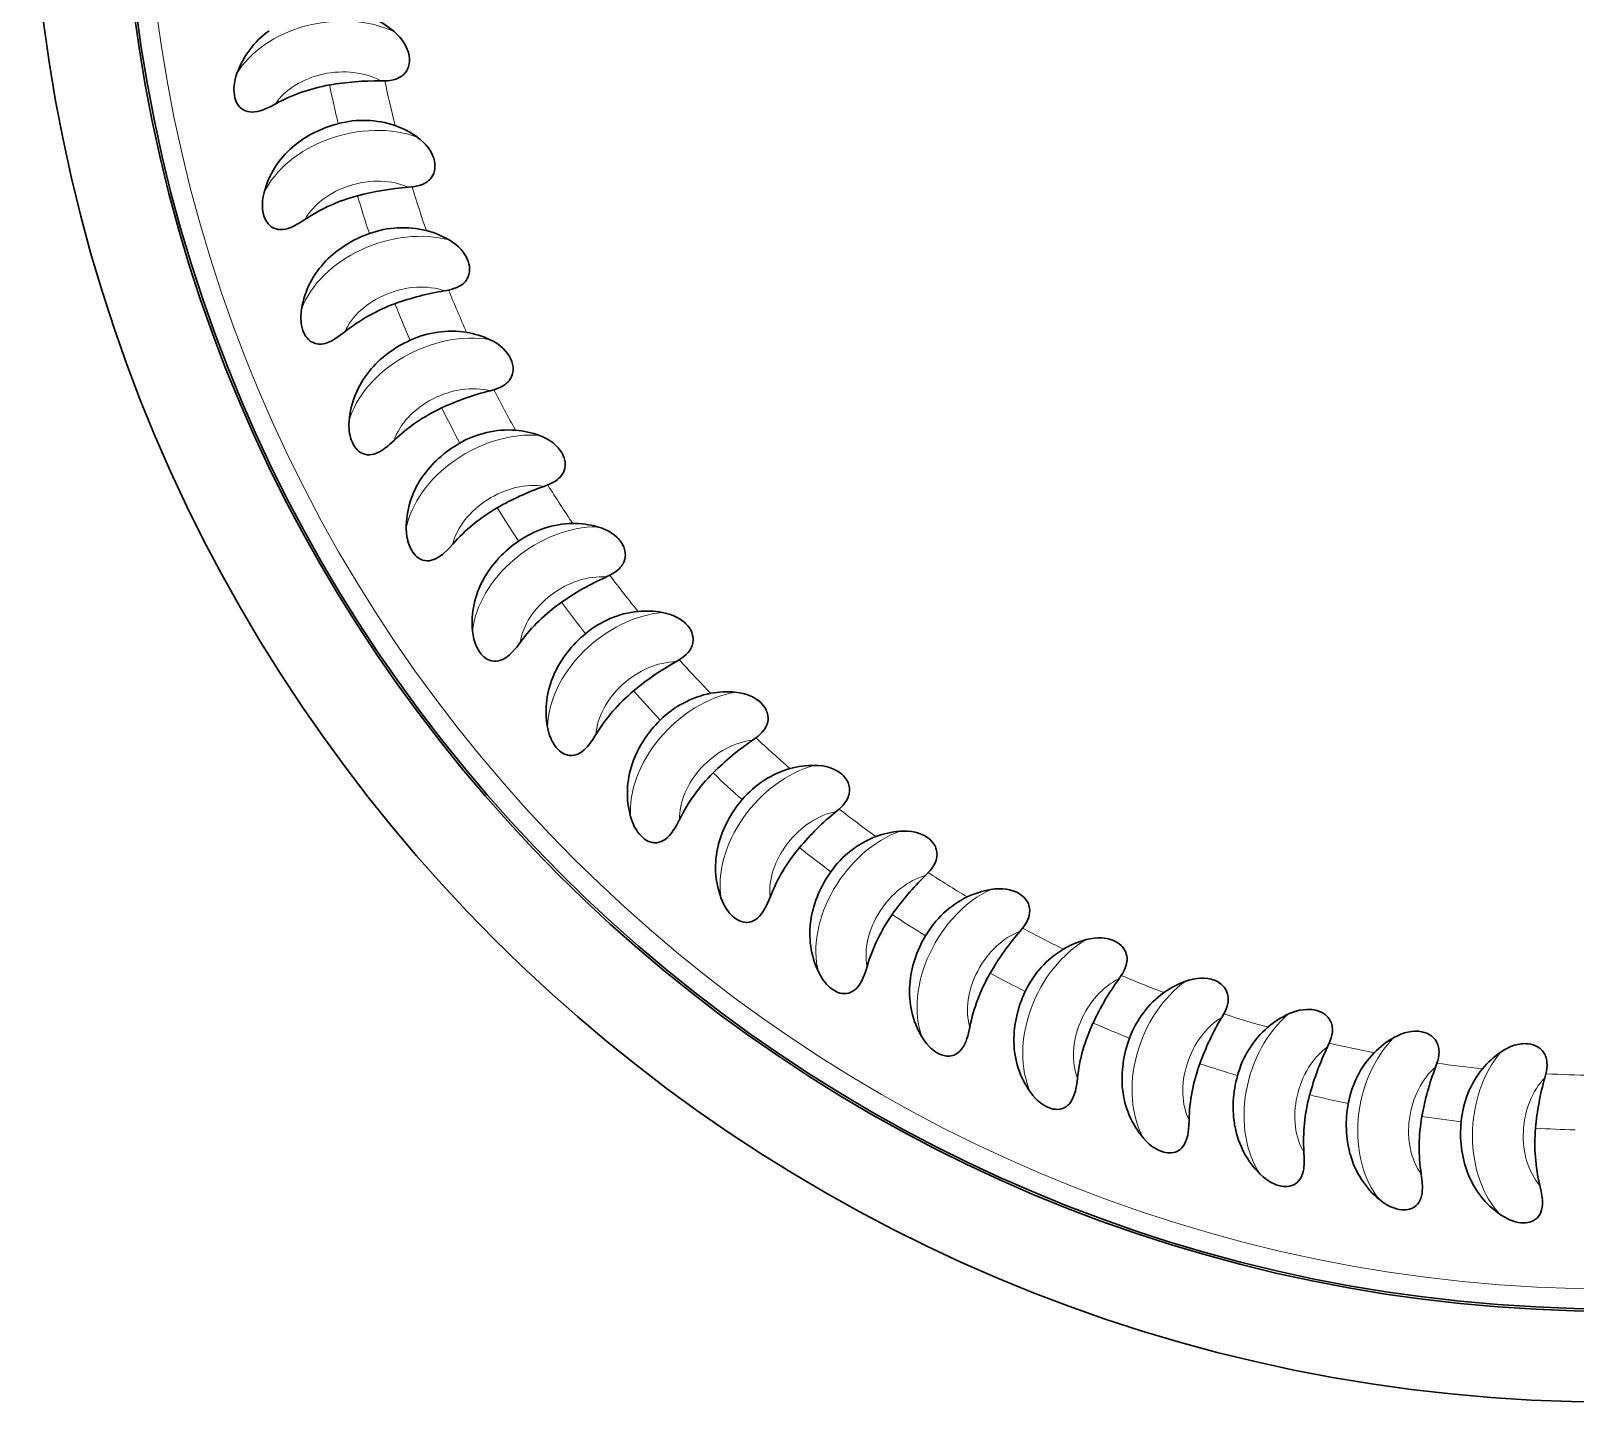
# Model space of a CAD drawing. Extents: x 0 to 297, y 0 to 550.
# Drawn here: x 107.97 to 142.34, y 479.18 to 509.71 of the extents above; entities that cross this region are included whole.
import ezdxf

# ---------------------------------------------------------------- set-up
doc = ezdxf.new("R2010")
doc.units = 0

msp = doc.modelspace()

# ---------------------------------------------------------------- linework, layer by layer
at = {"color": 7, "lineweight": 30, "ltscale": 0.002271}
for p, q in [((115.843, 508.594), (115.752, 508.594)), ((116.452, 506.235), (116.361, 506.226)), ((117.263, 503.938), (117.174, 503.921)), ((118.272, 501.72), (118.185, 501.696)), ((119.47, 499.598), (119.385, 499.567)), ((120.849, 497.589), (120.767, 497.55)), ((122.397, 495.708), (122.319, 495.662)), ((124.104, 493.969), (124.03, 493.916)), ((125.956, 492.385), (125.886, 492.326)), ((127.938, 490.969), (127.874, 490.904)), ((130.037, 489.731), (129.979, 489.661)), ((132.235, 488.68), (132.183, 488.605)), ((134.517, 487.825), (134.472, 487.746)), ((136.864, 487.172), (136.826, 487.09)), ((139.259, 486.727), (139.229, 486.641)), ((141.685, 486.491), (141.662, 486.403))]:
    msp.add_line(p, q, dxfattribs=at)
at = {"color": 7, "lineweight": 30}
for points in [[(115.843, 508.594), (115.903, 508.598), (115.966, 508.605), (116.031, 508.617), (116.092, 508.636), (116.129, 508.65), (116.163, 508.666), (116.193, 508.684), (116.219, 508.701), (116.244, 508.72), (116.264, 508.739), (116.298, 508.775), (116.324, 508.811), (116.338, 508.835), (116.35, 508.859), (116.362, 508.888), (116.372, 508.916), (116.38, 508.947), (116.386, 508.977), (116.392, 509.036), (116.391, 509.094), (116.385, 509.15), (116.378, 509.186), (116.369, 509.223), (116.358, 509.26), (116.344, 509.296), (116.312, 509.368), (116.274, 509.436), (116.228, 509.502), (116.176, 509.566), (116.116, 509.629), (116.049, 509.691)], [(112.552, 508.758), (112.524, 508.67), (112.503, 508.579), (112.495, 508.533), (112.49, 508.487), (112.486, 508.441), (112.485, 508.395), (112.488, 508.334), (112.495, 508.273), (112.508, 508.214), (112.521, 508.171), (112.538, 508.129), (112.558, 508.09), (112.581, 508.054), (112.616, 508.012), (112.635, 507.993), (112.656, 507.976), (112.698, 507.948), (112.744, 507.926), (112.792, 507.912), (112.842, 507.904), (112.892, 507.901), (112.951, 507.905), (113.011, 507.915), (113.069, 507.93), (113.112, 507.943), (113.154, 507.958), (113.236, 507.993), (113.293, 508.02), (113.405, 508.079)], [(116.452, 506.235), (116.511, 506.244), (116.573, 506.256), (116.637, 506.274), (116.696, 506.298), (116.732, 506.315), (116.764, 506.334), (116.793, 506.354), (116.817, 506.374), (116.839, 506.395), (116.859, 506.416), (116.889, 506.455), (116.911, 506.493), (116.924, 506.518), (116.934, 506.543), (116.943, 506.572), (116.951, 506.602), (116.956, 506.633), (116.959, 506.663), (116.96, 506.723), (116.954, 506.78), (116.943, 506.836), (116.933, 506.871), (116.921, 506.907), (116.906, 506.943), (116.89, 506.978), (116.851, 507.047), (116.807, 507.111), (116.756, 507.172), (116.698, 507.232), (116.633, 507.29), (116.561, 507.345)], [(113.158, 506.111), (113.138, 506.021), (113.125, 505.929), (113.122, 505.882), (113.12, 505.835), (113.121, 505.79), (113.124, 505.744), (113.132, 505.683), (113.144, 505.623), (113.162, 505.565), (113.179, 505.523), (113.199, 505.484), (113.222, 505.447), (113.249, 505.412), (113.287, 505.373), (113.308, 505.356), (113.33, 505.341), (113.375, 505.317), (113.423, 505.299), (113.472, 505.289), (113.522, 505.285), (113.572, 505.287), (113.631, 505.296), (113.689, 505.311), (113.746, 505.331), (113.787, 505.348), (113.828, 505.367), (113.906, 505.409), (113.961, 505.441), (114.067, 505.509)], [(117.263, 503.938), (117.322, 503.951), (117.383, 503.969), (117.444, 503.993), (117.501, 504.021), (117.535, 504.042), (117.566, 504.064), (117.592, 504.086), (117.615, 504.108), (117.636, 504.131), (117.653, 504.153), (117.68, 504.195), (117.699, 504.234), (117.709, 504.261), (117.717, 504.286), (117.724, 504.317), (117.728, 504.346), (117.731, 504.378), (117.732, 504.409), (117.727, 504.468), (117.716, 504.525), (117.7, 504.579), (117.687, 504.614), (117.672, 504.648), (117.655, 504.682), (117.635, 504.716), (117.59, 504.781), (117.541, 504.841), (117.485, 504.898), (117.422, 504.953), (117.353, 505.004), (117.275, 505.053)], [(113.993, 503.527), (113.981, 503.435), (113.976, 503.343), (113.977, 503.296), (113.979, 503.249), (113.984, 503.204), (113.991, 503.158), (114.004, 503.098), (114.022, 503.04), (114.045, 502.983), (114.065, 502.944), (114.089, 502.906), (114.115, 502.871), (114.144, 502.839), (114.186, 502.803), (114.208, 502.788), (114.231, 502.775), (114.278, 502.755), (114.327, 502.742), (114.377, 502.736), (114.427, 502.736), (114.477, 502.743), (114.535, 502.757), (114.592, 502.777), (114.647, 502.801), (114.686, 502.822), (114.725, 502.844), (114.8, 502.893), (114.851, 502.93), (114.951, 503.007)], [(118.272, 501.72), (118.329, 501.739), (118.388, 501.762), (118.447, 501.791), (118.502, 501.824), (118.534, 501.848), (118.562, 501.872), (118.587, 501.896), (118.608, 501.92), (118.626, 501.945), (118.642, 501.968), (118.665, 502.012), (118.68, 502.053), (118.688, 502.08), (118.693, 502.107), (118.698, 502.137), (118.7, 502.167), (118.7, 502.199), (118.697, 502.23), (118.688, 502.289), (118.672, 502.344), (118.652, 502.397), (118.636, 502.43), (118.618, 502.463), (118.597, 502.496), (118.574, 502.528), (118.524, 502.588), (118.47, 502.644), (118.409, 502.696), (118.342, 502.745), (118.268, 502.79), (118.187, 502.832)], [(115.05, 501.026), (115.046, 500.933), (115.049, 500.841), (115.054, 500.794), (115.061, 500.748), (115.069, 500.703), (115.08, 500.658), (115.098, 500.6), (115.121, 500.543), (115.149, 500.489), (115.173, 500.451), (115.2, 500.415), (115.229, 500.383), (115.261, 500.354), (115.305, 500.322), (115.329, 500.309), (115.353, 500.297), (115.402, 500.281), (115.451, 500.272), (115.502, 500.271), (115.552, 500.276), (115.601, 500.286), (115.657, 500.305), (115.712, 500.33), (115.765, 500.36), (115.802, 500.384), (115.839, 500.409), (115.909, 500.464), (115.957, 500.505), (116.05, 500.591)], [(119.47, 499.598), (119.526, 499.622), (119.582, 499.65), (119.639, 499.684), (119.69, 499.722), (119.72, 499.748), (119.746, 499.775), (119.769, 499.802), (119.787, 499.827), (119.804, 499.853), (119.817, 499.878), (119.836, 499.924), (119.848, 499.966), (119.853, 499.994), (119.856, 500.021), (119.858, 500.051), (119.857, 500.082), (119.854, 500.113), (119.85, 500.143), (119.835, 500.201), (119.815, 500.255), (119.789, 500.306), (119.77, 500.338), (119.75, 500.368), (119.726, 500.399), (119.701, 500.429), (119.646, 500.486), (119.587, 500.536), (119.522, 500.582), (119.451, 500.625), (119.373, 500.664), (119.288, 500.699)], [(116.321, 498.626), (116.325, 498.534), (116.337, 498.442), (116.345, 498.396), (116.356, 498.35), (116.368, 498.306), (116.383, 498.263), (116.406, 498.206), (116.434, 498.151), (116.466, 498.1), (116.494, 498.064), (116.523, 498.031), (116.555, 498.001), (116.589, 497.975), (116.637, 497.947), (116.661, 497.936), (116.686, 497.927), (116.736, 497.915), (116.787, 497.91), (116.837, 497.913), (116.886, 497.923), (116.934, 497.938), (116.988, 497.961), (117.041, 497.991), (117.091, 498.025), (117.126, 498.052), (117.16, 498.081), (117.226, 498.141), (117.27, 498.187), (117.355, 498.28)], [(120.849, 497.589), (120.902, 497.618), (120.956, 497.651), (121.009, 497.69), (121.057, 497.732), (121.085, 497.761), (121.108, 497.789), (121.128, 497.818), (121.145, 497.845), (121.159, 497.872), (121.17, 497.898), (121.185, 497.946), (121.193, 497.989), (121.196, 498.017), (121.197, 498.044), (121.196, 498.074), (121.192, 498.104), (121.187, 498.136), (121.179, 498.165), (121.16, 498.222), (121.135, 498.273), (121.105, 498.322), (121.083, 498.352), (121.06, 498.381), (121.034, 498.41), (121.006, 498.437), (120.947, 498.489), (120.883, 498.533), (120.815, 498.574), (120.74, 498.611), (120.659, 498.643), (120.572, 498.67)], [(122.397, 495.708), (122.448, 495.741), (122.499, 495.779), (122.548, 495.822), (122.592, 495.868), (122.617, 495.899), (122.638, 495.93), (122.656, 495.96), (122.67, 495.988), (122.681, 496.017), (122.69, 496.044), (122.701, 496.092), (122.705, 496.136), (122.706, 496.164), (122.704, 496.191), (122.7, 496.222), (122.695, 496.251), (122.686, 496.282), (122.676, 496.311), (122.652, 496.365), (122.622, 496.415), (122.589, 496.46), (122.565, 496.488), (122.539, 496.515), (122.51, 496.541), (122.48, 496.567), (122.416, 496.612), (122.349, 496.652), (122.277, 496.686), (122.2, 496.716), (122.116, 496.741), (122.027, 496.76)], [(117.797, 496.346), (117.809, 496.255), (117.828, 496.164), (117.84, 496.119), (117.855, 496.074), (117.871, 496.031), (117.89, 495.99), (117.918, 495.935), (117.95, 495.883), (117.987, 495.835), (118.017, 495.801), (118.05, 495.771), (118.084, 495.744), (118.12, 495.721), (118.17, 495.697), (118.195, 495.688), (118.221, 495.682), (118.272, 495.674), (118.323, 495.674), (118.372, 495.681), (118.42, 495.695), (118.467, 495.714), (118.519, 495.742), (118.569, 495.776), (118.616, 495.815), (118.648, 495.845), (118.68, 495.876), (118.74, 495.942), (118.78, 495.991), (118.857, 496.092)], [(124.104, 493.969), (124.151, 494.006), (124.199, 494.048), (124.244, 494.096), (124.284, 494.145), (124.306, 494.179), (124.325, 494.211), (124.339, 494.243), (124.351, 494.272), (124.36, 494.301), (124.366, 494.329), (124.373, 494.378), (124.373, 494.422), (124.371, 494.45), (124.367, 494.477), (124.361, 494.507), (124.353, 494.536), (124.342, 494.566), (124.329, 494.594), (124.3, 494.646), (124.266, 494.692), (124.229, 494.735), (124.202, 494.761), (124.174, 494.785), (124.144, 494.809), (124.112, 494.831), (124.044, 494.872), (123.974, 494.905), (123.899, 494.933), (123.819, 494.956), (123.734, 494.973), (123.643, 494.985)], [(119.465, 494.204), (119.485, 494.113), (119.512, 494.025), (119.529, 493.981), (119.547, 493.938), (119.567, 493.897), (119.589, 493.857), (119.622, 493.805), (119.659, 493.756), (119.699, 493.711), (119.732, 493.68), (119.767, 493.653), (119.804, 493.629), (119.842, 493.609), (119.894, 493.59), (119.92, 493.583), (119.946, 493.579), (119.997, 493.575), (120.047, 493.58), (120.096, 493.591), (120.143, 493.609), (120.188, 493.632), (120.237, 493.665), (120.284, 493.703), (120.327, 493.746), (120.357, 493.778), (120.386, 493.812), (120.44, 493.884), (120.476, 493.936), (120.543, 494.043)], [(125.956, 492.385), (125.999, 492.426), (126.043, 492.472), (126.084, 492.524), (126.12, 492.577), (126.139, 492.612), (126.154, 492.646), (126.166, 492.678), (126.175, 492.708), (126.181, 492.739), (126.185, 492.767), (126.187, 492.816), (126.184, 492.86), (126.18, 492.888), (126.174, 492.914), (126.165, 492.944), (126.154, 492.972), (126.14, 493), (126.125, 493.027), (126.092, 493.076), (126.054, 493.12), (126.013, 493.159), (125.985, 493.183), (125.955, 493.205), (125.922, 493.226), (125.888, 493.245), (125.817, 493.279), (125.744, 493.306), (125.667, 493.328), (125.586, 493.344), (125.499, 493.354), (125.408, 493.357)], [(121.314, 492.215), (121.342, 492.127), (121.376, 492.041), (121.396, 491.998), (121.419, 491.957), (121.442, 491.918), (121.467, 491.88), (121.505, 491.831), (121.546, 491.785), (121.59, 491.744), (121.626, 491.716), (121.663, 491.692), (121.701, 491.672), (121.741, 491.655), (121.794, 491.641), (121.821, 491.636), (121.847, 491.634), (121.899, 491.635), (121.948, 491.644), (121.996, 491.66), (122.041, 491.681), (122.084, 491.708), (122.13, 491.746), (122.173, 491.788), (122.213, 491.833), (122.24, 491.869), (122.265, 491.905), (122.313, 491.981), (122.344, 492.036), (122.402, 492.148)], [(127.938, 490.969), (127.978, 491.014), (128.018, 491.063), (128.054, 491.118), (128.085, 491.174), (128.101, 491.21), (128.113, 491.246), (128.123, 491.279), (128.129, 491.31), (128.132, 491.341), (128.134, 491.369), (128.132, 491.419), (128.125, 491.462), (128.118, 491.489), (128.109, 491.515), (128.098, 491.543), (128.085, 491.57), (128.069, 491.598), (128.051, 491.623), (128.014, 491.669), (127.973, 491.71), (127.928, 491.745), (127.898, 491.766), (127.866, 491.785), (127.832, 491.803), (127.796, 491.82), (127.722, 491.847), (127.648, 491.868), (127.569, 491.883), (127.486, 491.891), (127.399, 491.894), (127.308, 491.89)], [(130.073, 490.414), (130.036, 490.448), (129.997, 490.478), (129.955, 490.505), (129.923, 490.523), (129.89, 490.539), (129.821, 490.566), (129.748, 490.586), (129.671, 490.601), (129.591, 490.609), (129.507, 490.61), (129.42, 490.605), (129.329, 490.593)], [(123.329, 490.395), (123.364, 490.309), (123.406, 490.226), (123.43, 490.186), (123.456, 490.147), (123.482, 490.11), (123.511, 490.074), (123.553, 490.029), (123.597, 489.987), (123.645, 489.95), (123.683, 489.925), (123.722, 489.904), (123.762, 489.887), (123.804, 489.874), (123.858, 489.864), (123.884, 489.862), (123.911, 489.862), (123.962, 489.868), (124.011, 489.881), (124.057, 489.901), (124.1, 489.927), (124.14, 489.957), (124.183, 489.998), (124.222, 490.044), (124.258, 490.093), (124.282, 490.13), (124.304, 490.169), (124.344, 490.249), (124.371, 490.306), (124.419, 490.423)], [(130.073, 490.414), (130.108, 490.373), (130.14, 490.327), (130.154, 490.301), (130.167, 490.272), (130.178, 490.243), (130.187, 490.211), (130.194, 490.171), (130.198, 490.125), (130.195, 490.073), (130.188, 490.026), (130.174, 489.973), (130.158, 489.93), (130.138, 489.887), (130.119, 489.851), (130.099, 489.817), (130.068, 489.772), (130.037, 489.731)], [(132.235, 488.68), (132.267, 488.731), (132.297, 488.787), (132.324, 488.847), (132.344, 488.908), (132.353, 488.946), (132.359, 488.983), (132.363, 489.018), (132.363, 489.049), (132.362, 489.08), (132.358, 489.108), (132.347, 489.157), (132.333, 489.198), (132.322, 489.224), (132.309, 489.247), (132.293, 489.274), (132.275, 489.298), (132.254, 489.322), (132.233, 489.344), (132.188, 489.383), (132.14, 489.416), (132.091, 489.443), (132.057, 489.458), (132.022, 489.471), (131.985, 489.483), (131.947, 489.493), (131.87, 489.508), (131.793, 489.515), (131.713, 489.516), (131.63, 489.51), (131.544, 489.497), (131.455, 489.477)], [(125.495, 488.757), (125.538, 488.675), (125.587, 488.596), (125.614, 488.558), (125.643, 488.521), (125.673, 488.487), (125.704, 488.454), (125.75, 488.412), (125.798, 488.374), (125.849, 488.341), (125.889, 488.32), (125.929, 488.303), (125.971, 488.289), (126.013, 488.28), (126.068, 488.275), (126.095, 488.275), (126.121, 488.277), (126.172, 488.288), (126.219, 488.305), (126.263, 488.329), (126.304, 488.358), (126.341, 488.392), (126.38, 488.436), (126.415, 488.485), (126.447, 488.537), (126.467, 488.577), (126.486, 488.617), (126.519, 488.7), (126.541, 488.76), (126.578, 488.88)], [(134.517, 487.825), (134.544, 487.879), (134.569, 487.937), (134.59, 487.999), (134.605, 488.061), (134.611, 488.101), (134.614, 488.138), (134.614, 488.173), (134.612, 488.204), (134.608, 488.235), (134.602, 488.262), (134.587, 488.31), (134.569, 488.35), (134.555, 488.374), (134.541, 488.397), (134.522, 488.421), (134.502, 488.444), (134.48, 488.466), (134.457, 488.487), (134.408, 488.521), (134.358, 488.55), (134.306, 488.572), (134.271, 488.585), (134.235, 488.595), (134.198, 488.603), (134.159, 488.61), (134.081, 488.618), (134.003, 488.618), (133.923, 488.612), (133.841, 488.599), (133.757, 488.579), (133.67, 488.551)], [(136.864, 487.172), (136.886, 487.228), (136.906, 487.288), (136.922, 487.352), (136.932, 487.415), (136.934, 487.455), (136.934, 487.492), (136.931, 487.527), (136.926, 487.558), (136.919, 487.588), (136.911, 487.615), (136.892, 487.661), (136.871, 487.699), (136.855, 487.723), (136.838, 487.744), (136.818, 487.767), (136.796, 487.788), (136.772, 487.808), (136.747, 487.826), (136.696, 487.856), (136.643, 487.88), (136.589, 487.898), (136.553, 487.907), (136.517, 487.915), (136.479, 487.92), (136.44, 487.923), (136.361, 487.924), (136.283, 487.918), (136.204, 487.905), (136.124, 487.885), (136.041, 487.857), (135.957, 487.822)], [(128.173, 486.936), (128.231, 486.912), (128.26, 486.902), (128.29, 486.894), (128.32, 486.888), (128.35, 486.885), (128.379, 486.883), (128.408, 486.884), (128.445, 486.888), (128.481, 486.896), (128.516, 486.908), (128.54, 486.919), (128.564, 486.932), (128.607, 486.962), (128.642, 486.993), (128.673, 487.028), (128.701, 487.066), (128.72, 487.096), (128.738, 487.127), (128.76, 487.173), (128.78, 487.22), (128.799, 487.274), (128.816, 487.328), (128.834, 487.395), (128.85, 487.463), (128.864, 487.532)], [(139.259, 486.727), (139.277, 486.784), (139.292, 486.846), (139.302, 486.911), (139.306, 486.975), (139.305, 487.014), (139.301, 487.051), (139.295, 487.086), (139.288, 487.116), (139.278, 487.146), (139.268, 487.172), (139.245, 487.216), (139.22, 487.252), (139.202, 487.274), (139.184, 487.294), (139.161, 487.315), (139.138, 487.334), (139.112, 487.352), (139.086, 487.368), (139.032, 487.393), (138.978, 487.412), (138.923, 487.426), (138.886, 487.432), (138.849, 487.436), (138.81, 487.438), (138.771, 487.438), (138.693, 487.432), (138.616, 487.419), (138.539, 487.399), (138.46, 487.372), (138.38, 487.337), (138.299, 487.295)], [(128.173, 486.936), (128.123, 486.964), (128.076, 486.995), (128.03, 487.031), (127.998, 487.059), (127.966, 487.089), (127.908, 487.154), (127.855, 487.223), (127.824, 487.268), (127.796, 487.314)], [(141.685, 486.491), (141.697, 486.55), (141.706, 486.613), (141.711, 486.678), (141.709, 486.742), (141.705, 486.782), (141.698, 486.819), (141.689, 486.852), (141.679, 486.882), (141.667, 486.91), (141.654, 486.935), (141.627, 486.977), (141.6, 487.012), (141.58, 487.032), (141.56, 487.05), (141.536, 487.069), (141.511, 487.085), (141.483, 487.101), (141.455, 487.115), (141.4, 487.136), (141.344, 487.15), (141.288, 487.158), (141.251, 487.161), (141.214, 487.162), (141.175, 487.161), (141.136, 487.157), (141.058, 487.144), (140.983, 487.125), (140.908, 487.098), (140.832, 487.064), (140.755, 487.023), (140.679, 486.974)], [(130.213, 486.078), (130.269, 486.004), (130.331, 485.935), (130.365, 485.902), (130.4, 485.871), (130.435, 485.842), (130.472, 485.815), (130.524, 485.782), (130.578, 485.753), (130.634, 485.73), (130.677, 485.716), (130.72, 485.706), (130.763, 485.7), (130.806, 485.698), (130.861, 485.702), (130.887, 485.707), (130.913, 485.714), (130.961, 485.733), (131.005, 485.758), (131.044, 485.789), (131.079, 485.825), (131.11, 485.865), (131.141, 485.916), (131.167, 485.97), (131.188, 486.027), (131.202, 486.069), (131.213, 486.112), (131.232, 486.199), (131.242, 486.262), (131.258, 486.387)], [(132.729, 485.056), (132.792, 484.988), (132.859, 484.925), (132.896, 484.895), (132.933, 484.867), (132.971, 484.841), (133.01, 484.817), (133.065, 484.789), (133.121, 484.765), (133.179, 484.746), (133.222, 484.736), (133.266, 484.73), (133.31, 484.728), (133.353, 484.73), (133.407, 484.739), (133.433, 484.746), (133.458, 484.755), (133.504, 484.778), (133.546, 484.807), (133.582, 484.842), (133.614, 484.88), (133.641, 484.923), (133.667, 484.976), (133.689, 485.032), (133.705, 485.091), (133.715, 485.134), (133.722, 485.178), (133.733, 485.266), (133.738, 485.33), (133.744, 485.456)], [(135.325, 484.258), (135.393, 484.196), (135.466, 484.139), (135.505, 484.112), (135.544, 484.087), (135.584, 484.065), (135.625, 484.045), (135.682, 484.021), (135.74, 484.002), (135.8, 483.989), (135.844, 483.982), (135.888, 483.98), (135.932, 483.982), (135.975, 483.987), (136.028, 484.001), (136.053, 484.011), (136.077, 484.022), (136.121, 484.049), (136.16, 484.081), (136.193, 484.119), (136.221, 484.16), (136.245, 484.204), (136.266, 484.26), (136.283, 484.318), (136.294, 484.378), (136.3, 484.421), (136.304, 484.466), (136.307, 484.555), (136.306, 484.618), (136.3, 484.745)], [(137.98, 483.689), (138.053, 483.633), (138.131, 483.583), (138.172, 483.559), (138.214, 483.538), (138.255, 483.52), (138.298, 483.503), (138.357, 483.484), (138.416, 483.47), (138.476, 483.462), (138.521, 483.46), (138.566, 483.461), (138.609, 483.467), (138.651, 483.476), (138.703, 483.494), (138.727, 483.506), (138.75, 483.52), (138.791, 483.55), (138.827, 483.586), (138.857, 483.626), (138.882, 483.67), (138.901, 483.716), (138.918, 483.773), (138.929, 483.832), (138.935, 483.893), (138.937, 483.937), (138.937, 483.982), (138.933, 484.071), (138.926, 484.134), (138.91, 484.259)], [(140.675, 483.354), (140.753, 483.305), (140.835, 483.261), (140.877, 483.241), (140.921, 483.224), (140.964, 483.209), (141.008, 483.196), (141.068, 483.183), (141.129, 483.174), (141.189, 483.171), (141.234, 483.173), (141.278, 483.178), (141.321, 483.187), (141.362, 483.2), (141.412, 483.223), (141.435, 483.237), (141.457, 483.252), (141.495, 483.286), (141.528, 483.325), (141.554, 483.367), (141.575, 483.413), (141.59, 483.461), (141.602, 483.519), (141.608, 483.579), (141.609, 483.64), (141.607, 483.684), (141.603, 483.729), (141.59, 483.817), (141.579, 483.879), (141.551, 484.003)]]:
    msp.add_lwpolyline(points, dxfattribs=at)
for radius in [35.2, 33.175, 33.125]:
    msp.add_circle((143.167, 514.381), radius, dxfattribs=at)
at = {"color": 7, "lineweight": 13}
msp.add_circle((143.167, 514.381), 32.681, dxfattribs=at)
at = {"color": 7, "lineweight": 30}
for centre, radius, start, end in [((114.412, 508.1), 1.973, 125.4875, 160.5415), ((114.786, 508.219), 1.939, 49.3823, 65.6662), ((115.295, 504.618), 3.944, 99.9452, 118.6405), ((115.664, 502.534), 6.06, 89.1676, 99.9807), ((115.423, 505.183), 2.535, 104.1021, 130.186), ((115.367, 505.517), 2.199, 71.26, 104.8152), ((115.431, 505.769), 1.939, 54.3823, 70.6662), ((115.067, 505.619), 1.971, 130.4677, 165.5537), ((116.252, 502.226), 3.944, 104.9452, 123.6405), ((116.802, 500.182), 6.06, 94.1676, 104.9807), ((116.245, 503.127), 2.199, 76.26, 109.8152), ((116.288, 503.384), 1.939, 59.3823, 75.6662), ((116.33, 502.8), 2.535, 109.1021, 135.186), ((115.938, 503.203), 1.971, 135.4677, 170.5537), ((118.14, 497.938), 6.06, 99.1676, 109.9807), ((117.414, 499.926), 3.944, 109.9452, 128.6405), ((117.441, 500.505), 2.535, 114.1021, 140.186), ((117.329, 500.824), 2.199, 81.26, 114.8152), ((117.348, 501.083), 1.939, 64.3823, 80.6662), ((117.018, 500.872), 1.973, 140.4875, 175.5415), ((119.668, 495.82), 6.06, 104.1676, 114.9807), ((118.772, 497.737), 3.944, 114.9452, 133.6405), ((118.608, 498.624), 2.199, 86.2541, 119.8116), ((118.606, 498.884), 1.939, 69.3823, 85.6662), ((118.749, 498.316), 2.535, 119.1021, 145.186), ((118.294, 498.645), 1.973, 145.4875, 180.5415), ((121.375, 493.842), 6.06, 109.1676, 119.9807), ((120.315, 495.674), 3.944, 119.9452, 138.6405), ((120.076, 496.543), 2.199, 91.26, 124.8152), ((120.05, 496.802), 1.939, 74.3823, 90.6662), ((120.242, 496.249), 2.535, 124.1021, 150.186), ((119.759, 496.537), 1.971, 150.4677, 185.5537), ((123.248, 492.021), 6.06, 114.1676, 124.9807), ((122.033, 493.754), 3.944, 124.9452, 143.6405), ((121.718, 494.599), 2.199, 96.26, 129.8152), ((121.67, 494.854), 1.939, 79.3823, 95.6662), ((121.909, 494.32), 2.535, 129.1021, 155.186), ((125.273, 490.37), 6.06, 119.1676, 129.9807), ((121.403, 494.565), 1.971, 155.4677, 190.5537), ((123.911, 491.99), 3.944, 129.9452, 148.6405), ((123.524, 492.804), 2.199, 101.26, 134.8152), ((123.453, 493.055), 1.939, 84.3823, 100.6662), ((123.738, 492.544), 2.535, 134.1021, 160.186), ((127.433, 488.902), 6.06, 124.1676, 134.9807), ((123.213, 492.743), 1.971, 160.4677, 195.5537), ((125.479, 491.175), 2.199, 106.2541, 139.8116), ((125.387, 491.418), 1.939, 89.3823, 105.6662), ((125.936, 490.397), 3.944, 134.9452, 153.6405), ((125.716, 490.934), 2.535, 139.1021, 165.186), ((129.714, 487.628), 6.06, 129.1676, 139.9807), ((127.456, 489.956), 1.939, 94.3823, 110.6662), ((125.175, 491.087), 1.971, 165.4677, 200.5537), ((128.092, 488.987), 3.944, 139.9452, 158.6405), ((127.569, 489.721), 2.199, 111.26, 144.8152), ((127.825, 489.503), 2.534, 144.1109, 170.2058), ((132.097, 486.557), 6.06, 134.1676, 144.9807), ((129.645, 488.68), 1.939, 99.3823, 115.6662), ((129.778, 488.456), 2.199, 116.26, 149.8152), ((127.274, 489.607), 1.971, 170.4677, 205.5537), ((130.362, 487.77), 3.944, 144.9452, 163.6405), ((130.052, 488.259), 2.535, 149.1021, 175.186), ((134.564, 485.698), 6.06, 139.1676, 149.9807), ((131.936, 487.599), 1.939, 104.3823, 120.6662), ((132.088, 487.387), 2.199, 121.2541, 154.8116), ((132.73, 486.755), 3.944, 149.9452, 168.6405), ((129.493, 488.316), 1.971, 175.4677, 210.5538), ((137.097, 485.058), 6.06, 144.1676, 154.9807), ((134.313, 486.722), 1.939, 109.3823, 125.6662), ((132.379, 487.216), 2.535, 154.1021, 180.186), ((134.483, 486.525), 2.199, 126.26, 159.8152), ((139.675, 484.64), 6.06, 149.1676, 159.9807), ((136.758, 486.056), 1.939, 114.3823, 130.6661), ((135.178, 485.95), 3.944, 154.9452, 173.6405), ((136.944, 485.874), 2.199, 131.26, 164.8152), ((131.817, 487.224), 1.971, 180.4677, 215.5538), ((134.788, 486.379), 2.535, 159.1021, 185.186), ((142.281, 484.449), 6.06, 154.1676, 164.9807), ((139.251, 485.605), 1.939, 119.3823, 135.6661), ((137.686, 485.362), 3.944, 159.9452, 178.6405), ((139.452, 485.44), 2.199, 136.26, 169.8152), ((141.774, 485.373), 1.939, 124.3823, 140.6662), ((137.26, 485.755), 2.535, 164.1021, 190.186), ((144.893, 484.486), 6.06, 159.1676, 169.9807), ((141.989, 485.226), 2.199, 141.26, 174.8152), ((147.492, 484.75), 6.06, 164.1676, 174.9807), ((134.227, 486.338), 1.971, 185.4677, 220.5538), ((140.236, 484.995), 3.944, 164.9452, 183.6405), ((139.776, 485.35), 2.534, 169.1109, 195.2058), ((136.705, 485.666), 1.971, 190.4677, 225.5538), ((142.809, 484.852), 3.944, 169.9452, 188.6405), ((142.321, 485.165), 2.535, 174.1021, 200.186), ((145.384, 484.933), 3.944, 174.9452, 193.6405), ((139.233, 485.212), 1.971, 195.4677, 230.5537), ((141.791, 484.981), 1.973, 200.4875, 235.5415)]:
    msp.add_arc(centre, radius, start, end, dxfattribs=at)
at = {"color": 7, "lineweight": 13}
for radius, start, end in [(29.151, 191.6343, 193.3658), (27.929, 191.9584, 194.0554), (29.151, 196.6343, 198.3658), (27.929, 196.9584, 199.0554), (27.929, 201.9584, 204.0554), (29.151, 201.6343, 203.3658), (27.929, 206.9584, 209.0554), (29.151, 206.6342, 208.3658), (27.929, 211.9584, 214.0554), (29.151, 211.6342, 213.3658), (27.929, 216.9584, 219.0554), (29.151, 216.6342, 218.3658), (27.929, 221.9584, 224.0554), (29.151, 221.6342, 223.3658), (27.929, 226.9584, 229.0554), (29.151, 226.6342, 228.3658), (27.929, 231.9584, 234.0554), (29.151, 231.6342, 233.3658), (27.929, 236.9584, 239.0554), (29.151, 236.6342, 238.3658), (27.929, 241.9584, 244.0554), (29.151, 241.6342, 243.3658), (27.929, 246.9584, 249.0554), (27.929, 251.9584, 254.0554), (29.151, 246.6342, 248.3658), (27.929, 256.9584, 259.0554), (29.151, 251.6342, 253.3658), (27.929, 261.9584, 264.0554), (27.929, 266.9584, 269.0554), (29.151, 256.6342, 258.3658), (29.151, 261.6342, 263.3658), (29.151, 266.6342, 268.3658)]:
    msp.add_arc((143.167, 514.381), radius, start, end, dxfattribs=at)
for centre, major_axis, start_param, end_param in [((114.645, 508.268), (-2.275, -0.401), 3.929192, 5.738928), ((114.743, 507.711), (-1.487, -0.262), 3.849272, 5.692092), ((115.286, 505.805), (-2.231, -0.598), 3.929192, 5.738928), ((115.433, 505.259), (-1.459, -0.391), 3.849272, 5.692092), ((116.14, 503.408), (-2.171, -0.79), 3.929192, 5.738928), ((116.333, 502.876), (-1.419, -0.516), 3.849272, 5.692092), ((117.199, 501.094), (-2.094, -0.976), 3.929192, 5.738928), ((117.438, 500.582), (-1.369, -0.638), 3.849272, 5.692092), ((118.456, 498.882), (-2.001, -1.155), 3.929192, 5.738928), ((118.739, 498.392), (-1.308, -0.755), 3.849272, 5.692092), ((119.901, 496.787), (-1.892, -1.325), 3.929192, 5.738928), ((120.225, 496.324), (-1.237, -0.866), 3.849272, 5.692092), ((121.523, 494.826), (-1.77, -1.485), 3.929192, 5.738928), ((121.886, 494.393), (-1.157, -0.971), 3.849272, 5.692092), ((123.309, 493.014), (-1.633, -1.633), 3.929192, 5.738928), ((123.709, 492.614), (-1.068, -1.068), 3.849272, 5.692092), ((125.247, 491.365), (-1.485, -1.77), 3.929192, 5.738928), ((125.681, 491.001), (-0.971, -1.157), 3.849272, 5.692092), ((127.321, 489.891), (-1.325, -1.892), 3.929192, 5.738928), ((127.785, 489.566), (-0.866, -1.237), 3.849272, 5.692092), ((129.516, 488.603), (-1.155, -2.001), 3.929192, 5.738928), ((130.006, 488.32), (-0.755, -1.308), 3.849272, 5.692092), ((131.815, 487.511), (-0.976, -2.094), 3.929192, 5.738928), ((132.328, 487.272), (-0.638, -1.369), 3.849272, 5.692092), ((134.2, 486.624), (-0.79, -2.171), 3.929192, 5.738928), ((134.732, 486.431), (-0.516, -1.419), 3.849272, 5.692092), ((136.653, 485.948), (-0.598, -2.231), 3.929192, 5.738928), ((137.2, 485.802), (-0.391, -1.459), 3.849272, 5.692092), ((139.156, 485.489), (-0.401, -2.275), 3.929192, 5.738928), ((141.69, 485.249), (-0.201, -2.301), 3.929192, 5.738928), ((139.713, 485.391), (-0.262, -1.487), 3.849272, 5.692092), ((142.253, 485.2), (-0.132, -1.504), 3.849272, 5.692092)]:
    msp.add_ellipse(centre, major_axis=major_axis, ratio=0.707107, start_param=start_param, end_param=end_param, dxfattribs=at)

doc.saveas('drawing.dxf')
